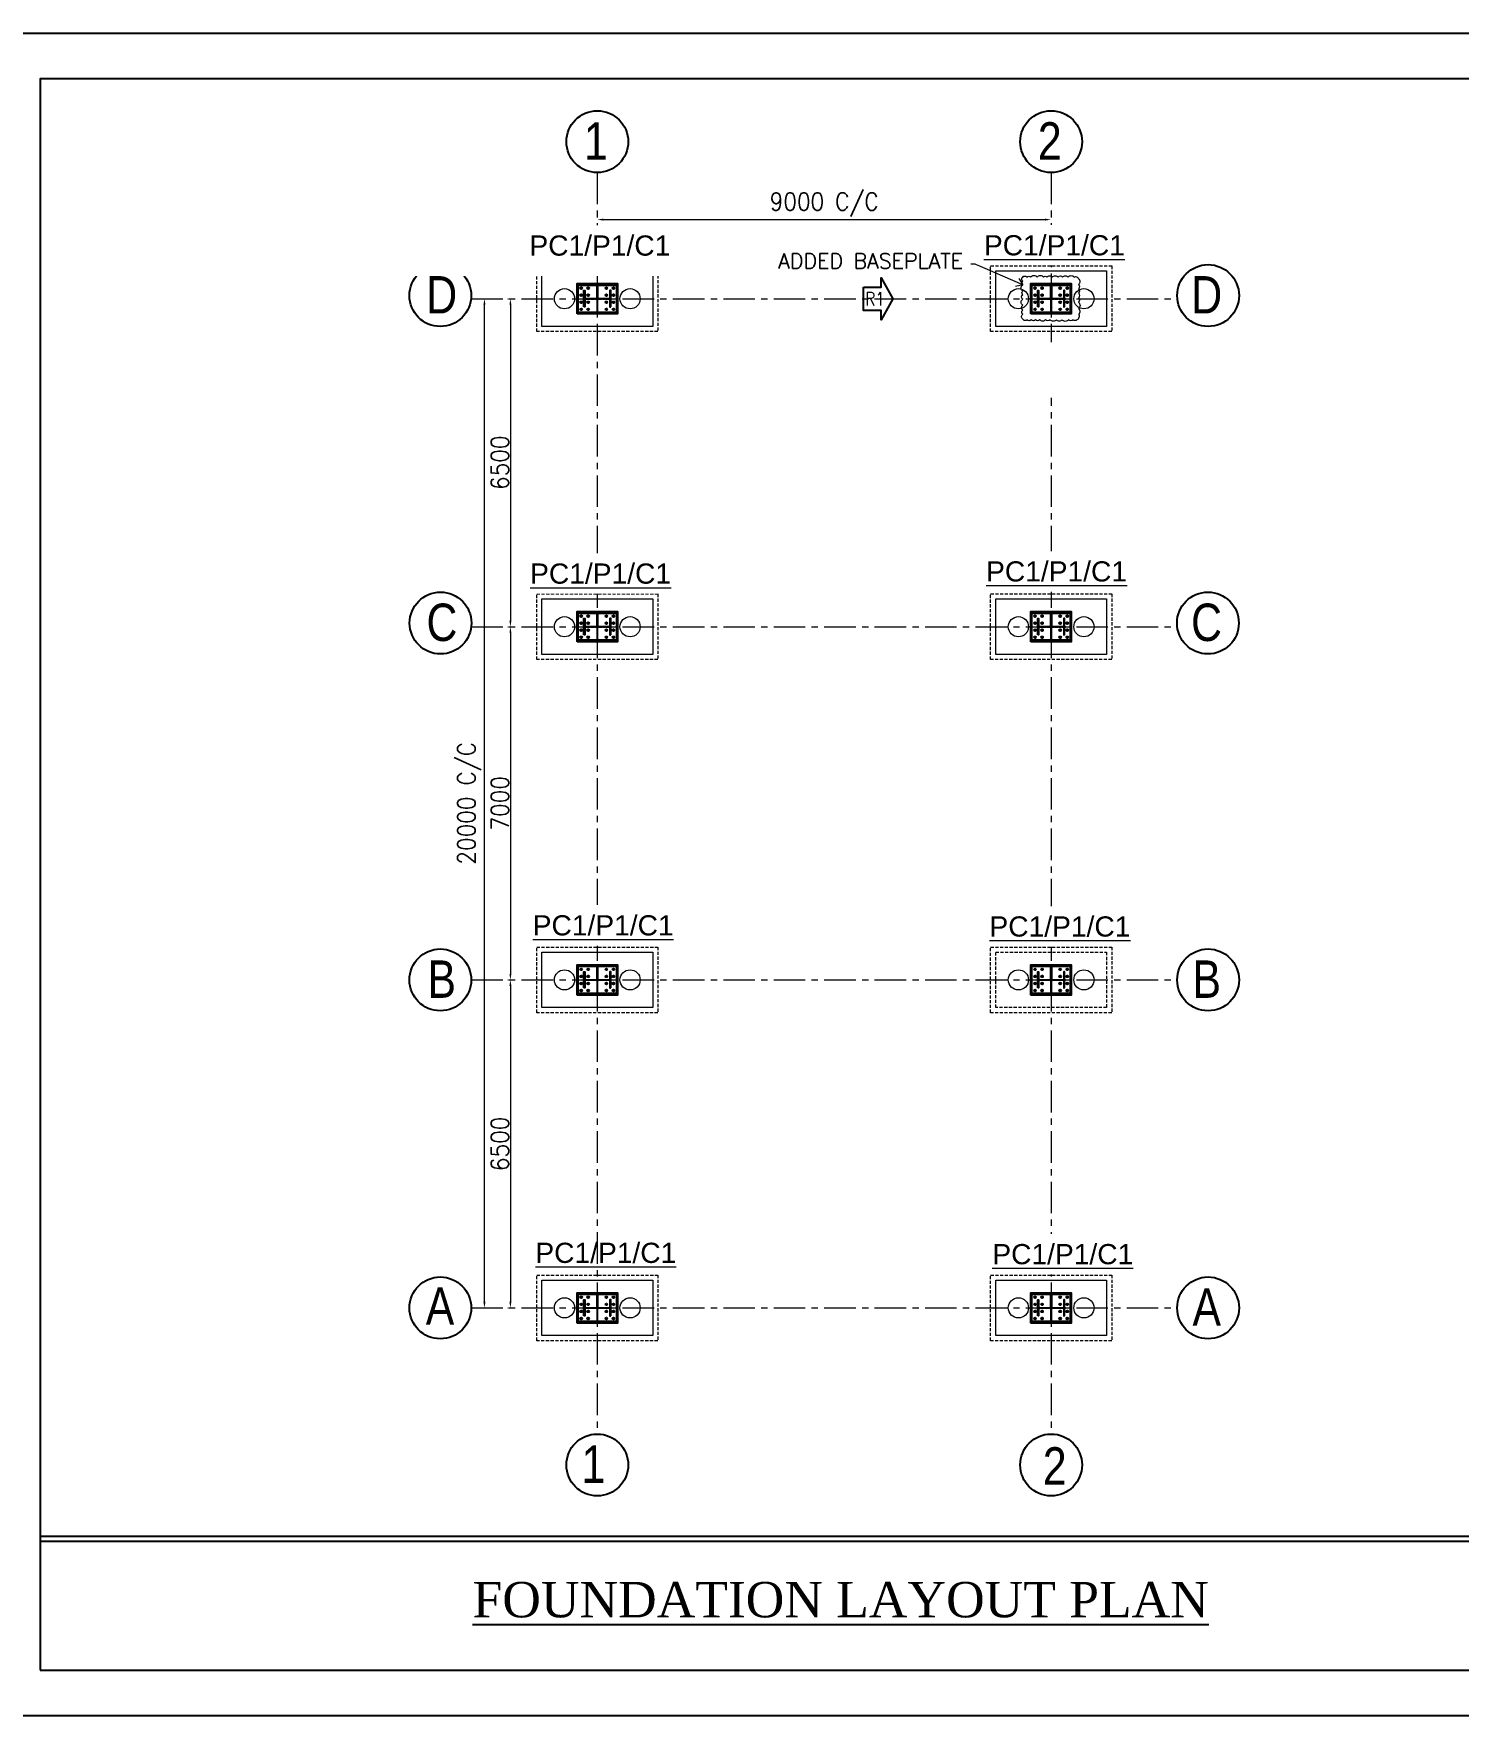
# Model space of a CAD drawing. Header units: millimetres. Extents: x 0 to 1124626, y -157535 to 82123.
# Drawn here: x 394609 to 422860, y -65232 to -31902 of the extents above; entities that cross this region are included whole.
import ezdxf
from ezdxf.enums import TextEntityAlignment as Align

# ---------------------------------------------------------------- set-up
doc = ezdxf.new("R2010")
doc.units = ezdxf.units.MM
doc.header["$MEASUREMENT"] = 0
for name, pattern in [('CENTER', [2, 1.25, -0.25, 0.25, -0.25]), ('CONTINOUS', [0]), ('DASHED', [0.75, 0.5, -0.25])]:
    doc.linetypes.add(name, pattern=pattern)
doc.layers.add('3', color=3, linetype='Continuous')
doc.layers.add('T_BLOCK', color=7, linetype='Continuous')
for name, color, linetype, lineweight in [('CN', 253, 'Continuous', 15), ('Dim', 6, 'Continuous', 13), ('FOOTING', 171, 'Continuous', 15), ('NOTE', 7, 'Continuous', 25), ('PV_TEXT_ROMANS', 7, 'Continuous', 0), ('REVISION MARK', 251, 'CONTINOUS', 0), ('SHEET', 7, 'Continuous', 15), ('structure', 183, 'Continuous', 15), ('TITLE TEXT', 50, 'Continuous', 18)]:
    doc.layers.add(name, color=color, linetype=linetype, lineweight=lineweight)
doc.styles.add('Arial', font='arial.ttf', dxfattribs={"height": 0.2})
doc.styles.add('J.P', font='ARIALN.TTF')
doc.styles.add('MtX_romans_shx', font='romans.shx')
doc.styles.add('ROMANS', font='romans.shx', dxfattribs={"oblique": 10, "height": 0.15})
doc.styles.add('style1', font='romans.shx', dxfattribs={"width": 0.9, "height": 300})
doc.dimstyles.new('Copy of DIM-1', dxfattribs={"dimscale": 40, "dimtxt": 125, "dimasz": 3, "dimexe": 1, "dimexo": 1.2, "dimgap": 0.8, "dimtad": 1, "dimdec": 0, "dimzin": 1, "dimdsep": 46, "dimtxsty": 'style1', "dimcen": 2, "dimclrd": 8, "dimclre": 8, "dimclrt": 7, "dimadec": 0, "dimazin": 0, "dimtfac": 1, "dimtdec": 0, "dimtofl": 0, "dimtmove": 1, "dimatfit": 3, "dimfxl": 1, "dimtolj": 1, "dimtzin": 0, "dimlwd": 9, "dimlwe": 9, "dimarcsym": 1})

# ---------------------------------------------------------------- blocks, each defined once
blk = doc.blocks.new('*D1119')
at = {"color": 8, "lineweight": 9, "transparency": 16777216}
for p, q in [((405785, -35540), (405785, -35548)), ((405905, -35588), (414665, -35588)), ((414785, -35540), (414785, -35548))]:
    blk.add_line(p, q, dxfattribs=at)
at = {"color": 8, "ltscale": 20, "transparency": 16777216}
for points in [[(405905, -35568), (405905, -35608), (405785, -35588)], [(414665, -35608), (414665, -35568), (414785, -35588)]]:
    blk.add_solid(points, dxfattribs=at)
at = {"layer": 'DEFPOINTS', "color": 0, "ltscale": 20, "transparency": 16777216}
for p in [(405785, -35588), (414785, -35588), (414785, -35588)]:
    blk.add_point(p, dxfattribs=at)
at = {"color": 7, "ltscale": 20, "transparency": 16777216, "insert": (410285, -35290), "char_height": 350, "attachment_point": 5, "style": 'style1'}
blk.add_mtext('\\A1;9000 C/C', dxfattribs=at)
blk = doc.blocks.new('*D1120')
at = {"layer": 'DEFPOINTS', "color": 0, "ltscale": 20, "transparency": 16777216}
for p in [(404063, -37156), (404063, -43656), (404063, -43656)]:
    blk.add_point(p, dxfattribs=at)
at = {"layer": 'structure', "color": 8, "lineweight": 9, "ltscale": 20, "transparency": 16777216}
for p, q in [((404015, -37156), (404023, -37156)), ((404063, -37276), (404063, -43536)), ((404015, -43656), (404023, -43656))]:
    blk.add_line(p, q, dxfattribs=at)
at = {"layer": 'structure', "color": 8, "ltscale": 20, "transparency": 16777216}
for points in [[(404083, -37276), (404043, -37276), (404063, -37156)], [(404043, -43536), (404083, -43536), (404063, -43656)]]:
    blk.add_solid(points, dxfattribs=at)
at = {"layer": 'structure', "color": 7, "ltscale": 20, "transparency": 16777216, "insert": (403856, -40406), "char_height": 350, "attachment_point": 5, "rotation": 90, "style": 'style1'}
blk.add_mtext('\\A1;6500', dxfattribs=at)
blk = doc.blocks.new('*D1121')
at = {"layer": 'DEFPOINTS', "color": 0, "ltscale": 20, "transparency": 16777216}
for p in [(404063, -43656), (404063, -50656), (404063, -50656)]:
    blk.add_point(p, dxfattribs=at)
at = {"layer": 'structure', "color": 8, "lineweight": 9, "ltscale": 20, "transparency": 16777216}
for p, q in [((404015, -43656), (404023, -43656)), ((404063, -43776), (404063, -50536)), ((404015, -50656), (404023, -50656))]:
    blk.add_line(p, q, dxfattribs=at)
at = {"layer": 'structure', "color": 8, "ltscale": 20, "transparency": 16777216}
for points in [[(404083, -43776), (404043, -43776), (404063, -43656)], [(404043, -50536), (404083, -50536), (404063, -50656)]]:
    blk.add_solid(points, dxfattribs=at)
at = {"layer": 'structure', "color": 7, "ltscale": 20, "transparency": 16777216, "insert": (403856, -47156), "char_height": 350, "attachment_point": 5, "rotation": 90, "style": 'style1'}
blk.add_mtext('\\A1;7000', dxfattribs=at)
blk = doc.blocks.new('*D1122')
at = {"layer": 'DEFPOINTS', "color": 0, "ltscale": 20, "transparency": 16777216}
for p in [(404063, -50656), (404063, -57156), (404063, -57156)]:
    blk.add_point(p, dxfattribs=at)
at = {"layer": 'structure', "color": 8, "lineweight": 9, "ltscale": 20, "transparency": 16777216}
for p, q in [((404015, -50656), (404023, -50656)), ((404063, -50776), (404063, -57036)), ((404015, -57156), (404023, -57156))]:
    blk.add_line(p, q, dxfattribs=at)
at = {"layer": 'structure', "color": 8, "ltscale": 20, "transparency": 16777216}
for points in [[(404083, -50776), (404043, -50776), (404063, -50656)], [(404043, -57036), (404083, -57036), (404063, -57156)]]:
    blk.add_solid(points, dxfattribs=at)
at = {"layer": 'structure', "color": 7, "ltscale": 20, "transparency": 16777216, "insert": (403856, -53906), "char_height": 350, "attachment_point": 5, "rotation": 90, "style": 'style1'}
blk.add_mtext('\\A1;6500', dxfattribs=at)
blk = doc.blocks.new('*D1131')
at = {"layer": 'DEFPOINTS', "color": 0, "ltscale": 20, "transparency": 16777216}
for p in [(403548, -37156), (403548, -37156), (403548, -57156)]:
    blk.add_point(p, dxfattribs=at)
at = {"layer": 'structure', "color": 8, "lineweight": 9, "ltscale": 20, "transparency": 16777216}
for p, q in [((403500, -37156), (403508, -37156)), ((403548, -57036), (403548, -37276)), ((403500, -57156), (403508, -57156))]:
    blk.add_line(p, q, dxfattribs=at)
at = {"layer": 'structure', "color": 8, "ltscale": 20, "transparency": 16777216}
for points in [[(403568, -37276), (403528, -37276), (403548, -37156)], [(403528, -57036), (403568, -57036), (403548, -57156)]]:
    blk.add_solid(points, dxfattribs=at)
at = {"layer": 'structure', "color": 7, "ltscale": 20, "transparency": 16777216, "insert": (403250, -47156), "char_height": 350, "attachment_point": 5, "rotation": 90, "style": 'style1'}
blk.add_mtext('\\A1;20000 C/C', dxfattribs=at)
blk = doc.blocks.new('A$C3ec6fb8c')
at = {"color": 1, "linetype": 'CENTER'}
blk.add_line((0, 285), (0, -285), dxfattribs=at)
at = {"color": 6, "linetype": 'CONTINOUS'}
for points in [[(-4, 4), (-270, 4), (-270, -4), (-4, -4)], [(4, 4), (270, 4), (270, -4), (4, -4)]]:
    blk.add_lwpolyline(points, close=True, dxfattribs=at)
at = {"color": 4, "linetype": 'CONTINOUS'}
blk.add_lwpolyline([(-4, 250), (4, 250), (4, -250), (-4, -250)], close=True, dxfattribs=at)
at = {"layer": '3', "color": 2, "linetype": 'CONTINOUS', "ltscale": 2500}
blk.add_lwpolyline([(-270, 380), (270, 380), (270, -380), (-270, -380)], close=True, dxfattribs=at)
at = {"layer": '3', "color": 4, "linetype": 'CONTINOUS', "ltscale": 2500}
for points in [[(-160, 266), (160, 266), (160, 250), (-160, 250)], [(-160, -266), (160, -266), (160, -250), (-160, -250)]]:
    blk.add_lwpolyline(points, close=True, dxfattribs=at)
at = {"layer": '3', "color": 3, "linetype": 'CONTINOUS', "ltscale": 2500}
for centre in [(-210, 320), (-70, 320), (70, 320), (210, 320), (-210, 180), (-70, 180), (70, 180), (210, 180), (-210, -180), (-210, -320), (-70, -180), (-70, -320), (70, -180), (70, -320), (210, -180), (210, -320)]:
    blk.add_circle(centre, 18, dxfattribs=at)
at = {"layer": 'REVISION MARK', "color": 1, "linetype": 'CENTER'}
for p, q in [((-210, 348), (-210, 292)), ((-70, 348), (-70, 292)), ((70, 348), (70, 292)), ((210, 348), (210, 292)), ((-182, 320), (-238, 320)), ((-182, 180), (-238, 180)), ((-210, 152), (-210, 208)), ((-42, 320), (-98, 320)), ((-42, 180), (-98, 180)), ((-70, 152), (-70, 208)), ((98, 320), (42, 320)), ((98, 180), (42, 180)), ((70, 152), (70, 208)), ((238, 320), (182, 320)), ((238, 180), (182, 180)), ((210, 152), (210, 208)), ((-182, -180), (-238, -180)), ((-182, -320), (-238, -320)), ((-210, -152), (-210, -208)), ((-210, -348), (-210, -292)), ((-42, -180), (-98, -180)), ((-42, -320), (-98, -320)), ((-70, -152), (-70, -208)), ((-70, -348), (-70, -292)), ((98, -180), (42, -180)), ((98, -320), (42, -320)), ((70, -152), (70, -208)), ((70, -348), (70, -292)), ((238, -180), (182, -180)), ((238, -320), (182, -320)), ((210, -152), (210, -208)), ((210, -348), (210, -292))]:
    blk.add_line(p, q, dxfattribs=at)
blk = doc.blocks.new('*U1176')
at = {"color": 0, "linetype": 'ByBlock', "lineweight": -2}
blk.add_lwpolyline([(0, 1.78), (2.67, 1.78), (2.67, 3.19), (4.43, 0), (2.67, -3.19), (2.67, -1.78), (0, -1.78), (0, 1.78)], dxfattribs=at)
at = {"color": 0, "linetype": 'ByBlock', "lineweight": -2, "style": 'ROMANS', "width": 0.85, "flags": 8}
blk.add_attdef('REVISIONMARK', text='', height=2, dxfattribs=at).set_placement((1.72, 0), align=Align.MIDDLE_CENTER)

msp = doc.modelspace()

# ---------------------------------------------------------------- linework, layer by layer
at = {"lineweight": 25}
for p, q in [((394735.8575, -61680.3287, 0), (426983.2296, -61680.3287, 0)), ((394735.8575, -61779.6534, 0), (426983.2296, -61779.6534, 0))]:
    msp.add_line(p, q, dxfattribs=at)
at = {"color": 1, "linetype": 'ByBlock', "elevation": 0}
for points in [[(405385.3057, -37456.2443), (405385.3057, -36856.2443), (406185.3057, -36856.2443), (406185.3057, -37456.2443)], [(414385.3057, -37456.2443), (414385.3057, -36856.2443), (415185.3057, -36856.2443), (415185.3057, -37456.2443)], [(405385.3057, -43956.2443), (405385.3057, -43356.2443), (406185.3057, -43356.2443), (406185.3057, -43956.2443)], [(414385.3057, -43956.2443), (414385.3057, -43356.2443), (415185.3057, -43356.2443), (415185.3057, -43956.2443)], [(405385.3057, -50956.2443), (405385.3057, -50356.2443), (406185.3057, -50356.2443), (406185.3057, -50956.2443)], [(414385.3057, -50956.2443), (414385.3057, -50356.2443), (415185.3057, -50356.2443), (415185.3057, -50956.2443)], [(405385.3057, -57456.2443), (405385.3057, -56856.2443), (406185.3057, -56856.2443), (406185.3057, -57456.2443)], [(414385.3057, -57456.2443), (414385.3057, -56856.2443), (415185.3057, -56856.2443), (415185.3057, -57456.2443)]]:
    msp.add_lwpolyline(points, close=True, dxfattribs=at)
at = {"color": 1, "linetype": 'ByBlock'}
for centre in [(405785.3057, -34043.6253, 0), (414785.3057, -34043.6253, 0), (402672.6866, -37093.1374, 0), (402676.9893, -43583.7648, 0), (402672.6866, -50656.2443, 0), (402672.6866, -57156.2443, 0), (405785.3057, -60268.8634, 0), (414785.3057, -60268.8634, 0)]:
    msp.add_circle(centre, 612.6191, dxfattribs=at)
at = {"layer": 'CN', "color": 252, "linetype": 'CENTER', "ltscale": 500, "true_color": 0x939598}
for p, q in [((405785.3057, -34656.2443, 0), (405785.3057, -43656.2443, 0)), ((414785.3057, -34656.2443, 0), (414785.3057, -43656.2443, 0)), ((403285.3057, -37156.2443, 0), (417285.3057, -37156.2443, 0)), ((403285.3057, -43656.2443, 0), (417285.3057, -43656.2443, 0)), ((405785.3057, -43656.2443, 0), (405785.3057, -50656.2443, 0)), ((414785.3057, -43656.2443, 0), (414785.3057, -50656.2443, 0)), ((403285.3057, -50656.2443, 0), (417285.3057, -50656.2443, 0)), ((405785.3057, -50656.2443, 0), (405785.3057, -59656.2443, 0)), ((414785.3057, -50656.2443, 0), (414785.3057, -59656.2443, 0)), ((403285.3057, -57156.2443, 0), (417285.3057, -57156.2443, 0))]:
    msp.add_line(p, q, dxfattribs=at)
at = {"layer": 'FOOTING', "linetype": 'DASHED', "ltscale": 125, "elevation": 0}
for points in [[(404585.3057, -36506.2443), (406985.3057, -36506.2443), (406985.3057, -37806.2443), (404585.3057, -37806.2443)], [(413585.3057, -36506.2443), (415985.3057, -36506.2443), (415985.3057, -37806.2443), (413585.3057, -37806.2443)], [(404585.3057, -43006.2443), (406985.3057, -43006.2443), (406985.3057, -44306.2443), (404585.3057, -44306.2443)], [(413585.3057, -43006.2443), (415985.3057, -43006.2443), (415985.3057, -44306.2443), (413585.3057, -44306.2443)], [(404585.3057, -50006.2443), (406985.3057, -50006.2443), (406985.3057, -51306.2443), (404585.3057, -51306.2443)], [(413585.3057, -50006.2443), (415985.3057, -50006.2443), (415985.3057, -51306.2443), (413585.3057, -51306.2443)], [(413685.3057, -50106.2443), (415885.3057, -50106.2443), (415885.3057, -51206.2443), (413685.3057, -51206.2443)], [(404585.3057, -56506.2443), (406985.3057, -56506.2443), (406985.3057, -57806.2443), (404585.3057, -57806.2443)], [(413585.3057, -56506.2443), (415985.3057, -56506.2443), (415985.3057, -57806.2443), (413585.3057, -57806.2443)]]:
    msp.add_lwpolyline(points, close=True, dxfattribs=at)
at = {"layer": 'structure', "ltscale": 20, "elevation": 0}
for points in [[(404685.3057, -36606.2443), (406885.3057, -36606.2443), (406885.3057, -37706.2443), (404685.3057, -37706.2443)], [(413685.3057, -36606.2443), (415885.3057, -36606.2443), (415885.3057, -37706.2443), (413685.3057, -37706.2443)], [(404685.3057, -43106.2443), (406885.3057, -43106.2443), (406885.3057, -44206.2443), (404685.3057, -44206.2443)], [(413685.3057, -43106.2443), (415885.3057, -43106.2443), (415885.3057, -44206.2443), (413685.3057, -44206.2443)], [(404685.3057, -50106.2443), (406885.3057, -50106.2443), (406885.3057, -51206.2443), (404685.3057, -51206.2443)], [(404685.3057, -56606.2443), (406885.3057, -56606.2443), (406885.3057, -57706.2443), (404685.3057, -57706.2443)], [(413685.3057, -56606.2443), (415885.3057, -56606.2443), (415885.3057, -57706.2443), (413685.3057, -57706.2443)]]:
    msp.add_lwpolyline(points, close=True, dxfattribs=at)
at = {"layer": 'structure', "color": 1}
msp.add_lwpolyline([(414221.5, -36727, -0.5), (414304.5755, -36727, -0.5), (414377.7263, -36727, -0.5), (414508.7422, -36727, -0.5), (414631.4796, -36727, -0.5), (414701.0536, -36727, -0.5), (414810.2977, -36727, -0.5), (414921.4034, -36727, -0.5), (415013.3719, -36727, -0.5), (415122.9049, -36727, -0.5), (415240.7857, -36727, -0.5), (415326.5, -36759.8419, -0.5), (415326.5, -36872.7462, -0.5), (415326.5, -36959.5388, -0.5), (415326.5, -37049.0231, -0.5), (415326.5, -37138.5604, -0.5), (415326.5, -37226.5574, -0.5), (415326.5, -37354.2855, -0.5), (415326.5, -37464.6303, -0.5), (415326.5, -37533.6408, -0.5), (415294.4159, -37572.5, -0.5), (415222.2091, -37572.5, -0.5), (415130.8631, -37572.5, -0.5), (414998.0527, -37572.5, -0.5), (414889.2929, -37572.5, -0.5), (414766.9808, -37572.5, -0.5), (414670.115, -37572.5, -0.5), (414560.7977, -37572.5, -0.5), (414475.7365, -37572.5, -0.5), (414388.2298, -37572.5, -0.5), (414304.0353, -37572.5, -0.5), (414234.504, -37572.5, -0.5), (414221.5, -37460.5816, -0.5), (414221.5, -37382.1571, -0.5), (414221.5, -37284.8885, -0.5), (414221.5, -37164.0129, -0.5), (414221.5, -37075.617, -0.5), (414221.5, -37007.6971, -0.5), (414221.5, -36882.5935, -0.5), (414221.5, -36809.048, -0.5)], format="xyb", close=True, dxfattribs=at)
at = {"layer": 'structure', "ltscale": 20}
for centre in [(405135.3057, -37156.2443, 0), (406435.3057, -37156.2443, 0), (414135.3057, -37156.2443, 0), (415435.3057, -37156.2443, 0), (405135.3057, -43656.2443, 0), (406435.3057, -43656.2443, 0), (414135.3057, -43656.2443, 0), (415435.3057, -43656.2443, 0), (405135.3057, -50656.2443, 0), (406435.3057, -50656.2443, 0), (414135.3057, -50656.2443, 0), (415435.3057, -50656.2443, 0), (405135.3057, -57156.2443, 0), (406435.3057, -57156.2443, 0), (414135.3057, -57156.2443, 0), (415435.3057, -57156.2443, 0)]:
    msp.add_circle(centre, 200, dxfattribs=at)

# ---------------------------------------------------------------- block references
at = {"layer": 'NOTE', "rotation": 90}
for p in [(405785.3057, -37156.2443, 0), (414785.3057, -37156.2443, 0), (405785.3057, -43656.2443, 0), (414785.3057, -43656.2443, 0), (405785.3057, -50656.2443, 0), (414785.3057, -50656.2443, 0), (405785.3057, -57156.2443, 0), (414785.3057, -57156.2443, 0)]:
    msp.add_blockref('A$C3ec6fb8c', p, dxfattribs=at)
at = {"layer": 'T_BLOCK', "color": 1, "ltscale": 100}
ref = msp.add_blockref('*U1176', (411067.5, -37157.9854, 0), dxfattribs=dict(at, xscale=130.9783949833111, yscale=130.9783949833111, zscale=130.9783949833111))
ref.add_attrib('REVISIONMARK', 'R1', dxfattribs={"layer": '0', "color": 0, "linetype": 'ByBlock', "lineweight": -2, "height": 261.95679, "style": 'ROMANS', "width": 0.85}).set_placement((411293.3758, -37157.9854, 0), align=Align.MIDDLE_CENTER)

# ---------------------------------------------------------------- texts
at = {"color": 7, "lineweight": 25, "insert": (410612.2924, -62943.5202, 0), "char_height": 701.560369, "width": 37161.682362, "attachment_point": 5, "style": 'Arial'}
msp.add_mtext('{\\ftimes new roman|b0|i0|c0|p0;\\LFOUNDATION LAYOUT PLAN }', dxfattribs=at)
at = {"layer": 'PV_TEXT_ROMANS', "char_height": 740.88, "width": 1534.266714, "style": 'J.P'}
for s, insert, attachment_point in [('\\pxqc;1', (406524.6959, -33658.2933, 0), 3), ('\\pxqc;2', (415524.6959, -33658.2933, 0), 3), ('\\pxqc;D', (401933.2964, -36707.8055, 0), 1), ('\\pxqc;D', (418637.315, -36707.8055, 0), 3), ('\\pxqc;C', (401937.599, -43198.4329, 0), 1), ('\\pxqc;C', (418633.0123, -43198.4329, 0), 3), ('\\pxqc;B', (401933.2964, -50270.9124, 0), 1), ('\\pxqc;B', (418637.315, -50270.9124, 0), 3), ('\\pxqc;A', (401899.7561, -56750.7453, 0), 1), ('\\pxqc;A', (418637.315, -56770.9124, 0), 3), ('\\pxqc;1', (406476.3669, -60623.8142), 9), ('\\pxqc;2', (415623.4491, -60659.6298, 0), 9)]:
    msp.add_mtext(s, dxfattribs=dict(at, insert=insert, attachment_point=attachment_point))
at = {"layer": 'TITLE TEXT', "ltscale": 20, "insert": (404557.4653, -55865.2822, 0), "char_height": 400, "width": 8570.669872, "attachment_point": 1, "style": 'Arial'}
msp.add_mtext('{\\LPC1/P1/C1}', dxfattribs=at)

# ---------------------------------------------------------------- dimensions: what is measured, and where the dimension line sits
at = {"color": 1, "linetype": 'ByBlock'}
dim = msp.add_linear_dim(base=(414785.3057, -35588.0049, 0), p1=(405785.3057, -35588.0049, 0), p2=(414785.3057, -35588.0049, 0), text='<> C/C', dimstyle='Copy of DIM-1', override={"dimtxsty": 'style1'}, dxfattribs=at)
dim.commit()
dim.dimension.update_dxf_attribs({"geometry": '*D1119', "text_midpoint": (410285.3057, -35290.0049, 0)})
at = {"layer": 'structure', "color": 1, "ltscale": 20}
dim = msp.add_linear_dim(base=(403548.0894, -37156.2443, 0), p1=(403548.0894, -57156.2443, 0), p2=(403548.0894, -37156.2443, 0), angle=90, text='<> C/C', dimstyle='Copy of DIM-1', override={"dimtxsty": 'style1'}, dxfattribs=at)
dim.commit()
dim.dimension.update_dxf_attribs({"geometry": '*D1131', "text_midpoint": (403250.0894, -47156.2443, 0)})
at = {"layer": 'structure', "color": 0, "ltscale": 20}
for base, p1, p2, picture, middle in [((404062.5431, -43656.2443, 0), (404062.5431, -37156.2443, 0), (404062.5431, -43656.2443, 0), '*D1120', (403855.5431, -40406.2443, 0)), ((404062.5431, -50656.2443, 0), (404062.5431, -43656.2443, 0), (404062.5431, -50656.2443, 0), '*D1121', (403855.5431, -47156.2443, 0)), ((404062.5431, -57156.2443, 0), (404062.5431, -50656.2443, 0), (404062.5431, -57156.2443, 0), '*D1122', (403855.5431, -53906.2443, 0))]:
    dim = msp.add_linear_dim(base=base, p1=p1, p2=p2, angle=90, dimstyle='Copy of DIM-1', dxfattribs=at)
    dim.commit()
    dim.dimension.update_dxf_attribs({"geometry": picture, "text_midpoint": middle})

# ---------------------------------------------------------------- next in the draw order: texts
at = {"layer": 'TITLE TEXT', "ltscale": 20, "char_height": 400, "width": 8570.669872, "attachment_point": 1, "style": 'Arial', "bg_fill": 2}
for insert in [(404439.4348, -35901.9683, 0), (404453.5403, -42403.5174, 0), (404504.5274, -49374.7491), (413618.5901, -55891.205, 0)]:
    msp.add_mtext('{\\LPC1/P1/C1}', dxfattribs=dict(at, insert=insert))

# ---------------------------------------------------------------- next in the draw order: linework, layer by layer
at = {"color": 1, "linetype": 'ByBlock'}
msp.add_circle((417897.9248, -57156.2443, 0), 612.6191, dxfattribs=at)

# ---------------------------------------------------------------- next in the draw order: texts
at = {"layer": 'TITLE TEXT', "ltscale": 20, "char_height": 400, "width": 8570.669872, "attachment_point": 1, "style": 'Arial', "bg_fill": 2}
for insert in [(413452.0546, -35896.5273, 0), (413494.7124, -42360.1979, 0), (413561.9017, -49397.3838)]:
    msp.add_mtext('{\\LPC1/P1/C1}', dxfattribs=dict(at, insert=insert))

# ---------------------------------------------------------------- next in the draw order: linework, layer by layer
at = {"color": 192, "lineweight": 25, "elevation": 0}
msp.add_lwpolyline([(393837.991, -65232.1437), (440975.9818, -65232.1437), (440975.9818, -31902.2172), (393837.991, -31902.2172)], close=True, dxfattribs=at)
at = {"color": 1, "linetype": 'ByBlock'}
for centre in [(417897.9248, -37093.1374, 0), (417893.6221, -43583.7648, 0), (417897.9248, -50656.2443, 0)]:
    msp.add_circle(centre, 612.6191, dxfattribs=at)
at = {"layer": 'SHEET', "color": 220, "lineweight": 25, "elevation": 0}
msp.add_lwpolyline([(394735.8575, -64335.9607), (440078.1153, -64335.9607), (440078.1153, -32798.4002), (394735.8575, -32798.4002)], close=True, dxfattribs=at)

# ---------------------------------------------------------------- next in the draw order: leaders
at = {"layer": 'Dim', "ltscale": 20}
msp.add_leader([(414221.5, -36882.5935), (413280.4951, -36473.1794), (413132.3547, -36473.1794)], dimstyle='Copy of DIM-1', override={"dimtad": 0, "dimldrblk": 'Open90'}, dxfattribs=at)

# ---------------------------------------------------------------- next in the draw order: texts
at = {"layer": 'TITLE TEXT', "color": 0, "ltscale": 20, "char_height": 300, "width": 14321.873736, "attachment_point": 3, "style": 'MtX_romans_shx', "bg_fill": 2}
for s, insert in [('ADDED BASEPLATE', (413038.0251, -36257.1438)), ('PILE CAPACITY \\PNOTE ADDED', (426234.2751, -38167.3938))]:
    msp.add_mtext(s, dxfattribs=dict(at, insert=insert))

doc.saveas('drawing.dxf')
